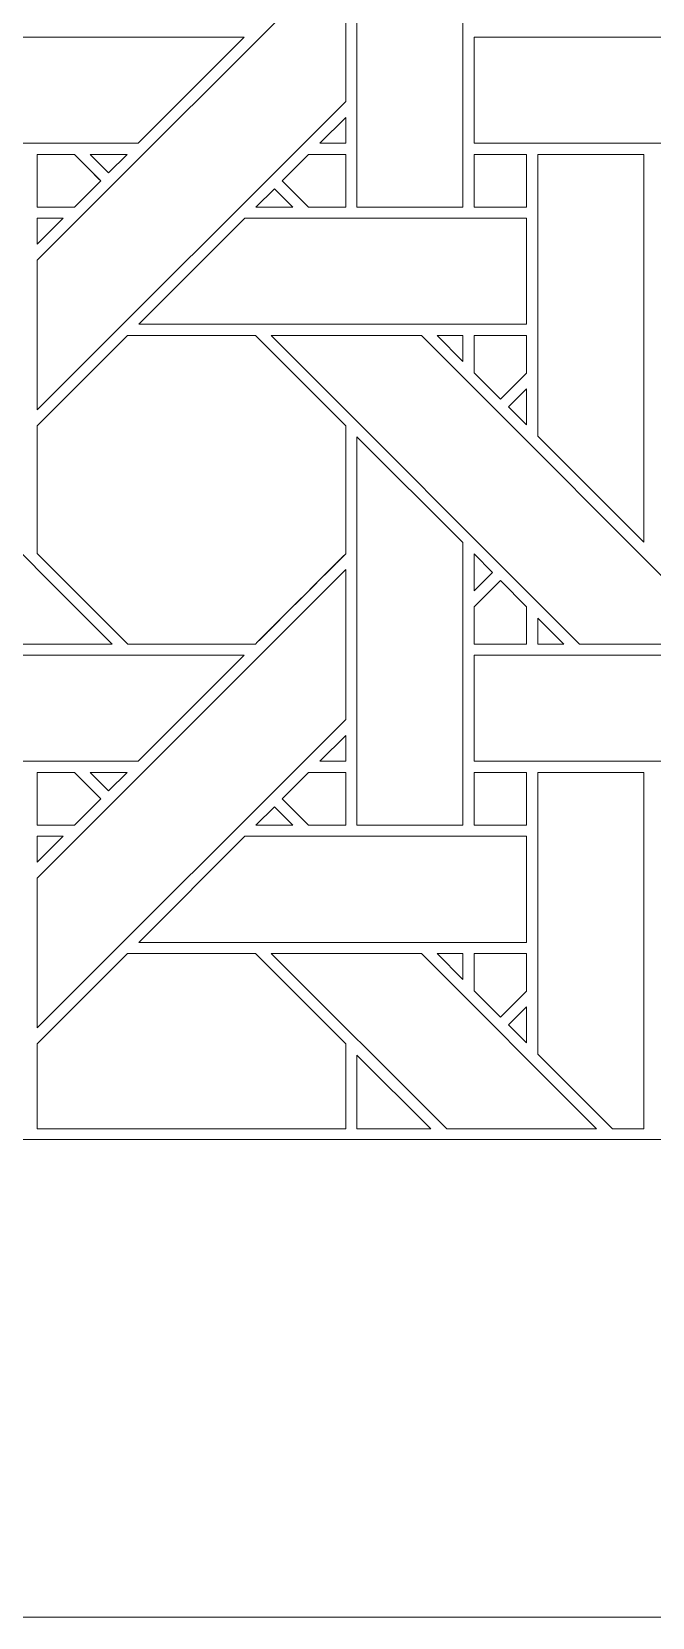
# Model space of a CAD drawing. Header units: inches. Extents: x 6.4 to 18.4, y 3.1 to 15.1.
# Drawn here: x 12.612 to 13.565, y 3.095 to 5.529 of the extents above; entities that cross this region are included whole.
import ezdxf

# ---------------------------------------------------------------- set-up
doc = ezdxf.new("R2010")
doc.units = ezdxf.units.IN
doc.header["$MEASUREMENT"] = 0
doc.layers.add('Design', color=7, linetype='Continuous', lineweight=0)

msp = doc.modelspace()

# ---------------------------------------------------------------- linework, layer by layer
at = {"layer": 'Design'}
for points, knots in [([(18.3821, 15.0948), (18.3821, 15.0948), (6.3829, 15.0948), (6.3829, 15.0948), (6.3829, 15.0948), (6.3829, 3.0948), (6.3829, 3.0948), (6.3829, 3.0948), (18.3829, 3.0948), (18.3829, 3.0948), (18.3829, 3.0948), (18.3829, 15.0948), (18.3829, 15.0948), (18.3829, 15.0948), (18.3821, 15.0948), (18.3821, 15.0948)], [0, 0, 0, 0, 1, 1, 1, 2, 2, 2, 3, 3, 3, 4, 4, 4, 5, 5, 5, 5]), ([(17.6485, 14.3611), (17.6485, 14.3611), (7.1165, 14.3611), (7.1165, 14.3611), (7.1165, 14.3611), (7.1165, 3.8284), (7.1165, 3.8284), (7.1165, 3.8284), (17.6492, 3.8284), (17.6492, 3.8284), (17.6492, 3.8284), (17.6492, 14.3611), (17.6492, 14.3611), (17.6492, 14.3611), (17.6485, 14.3611), (17.6485, 14.3611)], [0, 0, 0, 0, 1, 1, 1, 2, 2, 2, 3, 3, 3, 4, 4, 4, 5, 5, 5, 5]), ([(13.274, 5.6932), (13.274, 5.6932), (13.274, 5.2595), (13.274, 5.2595), (13.274, 5.2595), (13.1112, 5.2595), (13.1112, 5.2595), (13.1112, 5.2595), (13.1112, 5.8553), (13.1112, 5.8553), (13.1112, 5.8553), (13.274, 5.6932), (13.274, 5.6932)], [0, 0, 0, 0, 1, 1, 1, 2, 2, 2, 3, 3, 3, 4, 4, 4, 4]), ([(12.6204, 5.1782), (12.6204, 5.1782), (13.0941, 5.6518), (13.0941, 5.6518), (13.0941, 5.6518), (13.0941, 5.4217), (13.0941, 5.4217), (13.0941, 5.4217), (12.6204, 4.9481), (12.6204, 4.9481), (12.6204, 4.9481), (12.6204, 5.1782), (12.6204, 5.1782)], [0, 0, 0, 0, 1, 1, 1, 2, 2, 2, 3, 3, 3, 4, 4, 4, 4]), ([(12.3425, 5.3576), (12.3425, 5.3576), (12.3425, 5.5203), (12.3425, 5.5203), (12.3425, 5.5203), (12.9382, 5.5203), (12.9382, 5.5203), (12.9382, 5.5203), (12.7755, 5.3576), (12.7755, 5.3576), (12.7755, 5.3576), (12.3425, 5.3576), (12.3425, 5.3576)], [0, 0, 0, 0, 1, 1, 1, 2, 2, 2, 3, 3, 3, 4, 4, 4, 4]), ([(13.2913, 5.3576), (13.2913, 5.3576), (13.2913, 5.5203), (13.2913, 5.5203), (13.2913, 5.5203), (13.887, 5.5203), (13.887, 5.5203), (13.887, 5.5203), (13.7242, 5.3576), (13.7242, 5.3576), (13.7242, 5.3576), (13.2913, 5.3576), (13.2913, 5.3576)], [0, 0, 0, 0, 1, 1, 1, 2, 2, 2, 3, 3, 3, 4, 4, 4, 4]), ([(13.0543, 5.3576), (13.0543, 5.3576), (13.0941, 5.3973), (13.0941, 5.3973), (13.0941, 5.3973), (13.0941, 5.3576), (13.0941, 5.3576), (13.0941, 5.3576), (13.0543, 5.3576), (13.0543, 5.3576)], [0, 0, 0, 0, 1, 1, 1, 2, 2, 2, 3, 3, 3, 3]), ([(12.6775, 5.3403), (12.6826, 5.3351), (12.7134, 5.3043), (12.7178, 5.2999), (12.7178, 5.2999), (12.6774, 5.2595), (12.6774, 5.2595), (12.6774, 5.2595), (12.6204, 5.2595), (12.6204, 5.2595), (12.6204, 5.2595), (12.6204, 5.3403), (12.6204, 5.3403), (12.6204, 5.3403), (12.6775, 5.3403), (12.6775, 5.3403)], [0, 0, 0, 0, 1, 1, 1, 2, 2, 2, 3, 3, 3, 4, 4, 4, 5, 5, 5, 5]), ([(12.6204, 5.3403), (12.6204, 5.3403), (12.6775, 5.3403), (12.6775, 5.3403), (12.6828, 5.335), (12.7136, 5.3041), (12.7178, 5.2999), (12.7178, 5.2999), (12.6774, 5.2595), (12.6774, 5.2595), (12.6774, 5.2595), (12.6204, 5.2595), (12.6204, 5.2595), (12.6204, 5.2595), (12.6204, 5.3403), (12.6204, 5.3403)], [0, 0, 0, 0, 1, 1, 1, 2, 2, 2, 3, 3, 3, 4, 4, 4, 5, 5, 5, 5]), ([(12.7583, 5.3403), (12.7583, 5.3403), (12.73, 5.3121), (12.73, 5.3121), (12.73, 5.3121), (12.7018, 5.3403), (12.7018, 5.3403), (12.7018, 5.3403), (12.7583, 5.3403), (12.7583, 5.3403)], [0, 0, 0, 0, 1, 1, 1, 2, 2, 2, 3, 3, 3, 3]), ([(13.037, 5.2595), (13.037, 5.2595), (12.9966, 5.2998), (12.9966, 5.2998), (12.9966, 5.2998), (13.037, 5.3403), (13.037, 5.3403), (13.037, 5.3403), (13.0941, 5.3403), (13.0941, 5.3403), (13.0941, 5.3403), (13.0941, 5.2595), (13.0941, 5.2595), (13.0941, 5.2595), (13.037, 5.2595), (13.037, 5.2595)], [0, 0, 0, 0, 1, 1, 1, 2, 2, 2, 3, 3, 3, 4, 4, 4, 5, 5, 5, 5]), ([(12.9966, 5.2998), (12.9966, 5.2998), (13.037, 5.3403), (13.037, 5.3403), (13.037, 5.3403), (13.0941, 5.3403), (13.0941, 5.3403), (13.0941, 5.3403), (13.0941, 5.2595), (13.0941, 5.2595), (13.0941, 5.2595), (13.037, 5.2595), (13.037, 5.2595), (13.037, 5.2595), (12.9966, 5.2998), (12.9966, 5.2998)], [0, 0, 0, 0, 1, 1, 1, 2, 2, 2, 3, 3, 3, 4, 4, 4, 5, 5, 5, 5]), ([(13.2913, 5.3403), (13.2913, 5.3403), (13.3715, 5.3403), (13.3715, 5.3403), (13.3715, 5.3403), (13.3715, 5.2595), (13.3715, 5.2595), (13.3715, 5.2595), (13.2913, 5.2595), (13.2913, 5.2595), (13.2913, 5.2595), (13.2913, 5.3403), (13.2913, 5.3403)], [0, 0, 0, 0, 1, 1, 1, 2, 2, 2, 3, 3, 3, 4, 4, 4, 4]), ([(13.3715, 5.3403), (13.3715, 5.3403), (13.3715, 5.2595), (13.3715, 5.2595), (13.3715, 5.2595), (13.2913, 5.2595), (13.2913, 5.2595), (13.2913, 5.2595), (13.2913, 5.3403), (13.2913, 5.3403), (13.2913, 5.3403), (13.3715, 5.3403), (13.3715, 5.3403)], [0, 0, 0, 0, 1, 1, 1, 2, 2, 2, 3, 3, 3, 4, 4, 4, 4]), ([(13.552, 5.3403), (13.552, 5.3403), (13.552, 4.7452), (13.552, 4.7452), (13.552, 4.7452), (13.3891, 4.9081), (13.3891, 4.9081), (13.3891, 4.9081), (13.3891, 5.3403), (13.3891, 5.3403), (13.3891, 5.3403), (13.552, 5.3403), (13.552, 5.3403)], [0, 0, 0, 0, 1, 1, 1, 2, 2, 2, 3, 3, 3, 4, 4, 4, 4]), ([(13.0127, 5.2595), (13.0127, 5.2595), (12.9562, 5.2595), (12.9562, 5.2595), (12.9562, 5.2595), (12.9845, 5.2878), (12.9845, 5.2878), (12.9845, 5.2878), (13.0127, 5.2595), (13.0127, 5.2595)], [0, 0, 0, 0, 1, 1, 1, 2, 2, 2, 3, 3, 3, 3]), ([(12.6602, 5.2424), (12.6602, 5.2424), (12.6204, 5.2025), (12.6204, 5.2025), (12.6204, 5.2025), (12.6204, 5.2424), (12.6204, 5.2424), (12.6204, 5.2424), (12.6602, 5.2424), (12.6602, 5.2424)], [0, 0, 0, 0, 1, 1, 1, 2, 2, 2, 3, 3, 3, 3]), ([(12.7762, 5.0796), (12.7762, 5.0796), (12.9391, 5.2424), (12.9391, 5.2424), (12.9391, 5.2424), (13.3715, 5.2424), (13.3715, 5.2424), (13.3715, 5.2424), (13.3715, 5.0796), (13.3715, 5.0796), (13.3715, 5.0796), (12.7762, 5.0796), (12.7762, 5.0796)], [0, 0, 0, 0, 1, 1, 1, 2, 2, 2, 3, 3, 3, 4, 4, 4, 4]), ([(12.3052, 4.7887), (12.3052, 4.7887), (12.0308, 5.0624), (12.0308, 5.0624), (12.0308, 5.0624), (12.2618, 5.0624), (12.2618, 5.0624), (12.2618, 5.0624), (12.7354, 4.5888), (12.7354, 4.5888), (12.7354, 4.5888), (12.5044, 4.5888), (12.5044, 4.5888), (12.5044, 4.5888), (12.3052, 4.7887), (12.3052, 4.7887)], [0, 0, 0, 0, 1, 1, 1, 2, 2, 2, 3, 3, 3, 4, 4, 4, 5, 5, 5, 5]), ([(12.6204, 4.728), (12.6204, 4.728), (12.6204, 4.9237), (12.6204, 4.9237), (12.6204, 4.9237), (12.7591, 5.0624), (12.7591, 5.0624), (12.7591, 5.0624), (12.9553, 5.0624), (12.9553, 5.0624), (12.9553, 5.0624), (13.0941, 4.9237), (13.0941, 4.9237), (13.0941, 4.9237), (13.0941, 4.7274), (13.0941, 4.7274), (13.0763, 4.7095), (12.9643, 4.5978), (12.9553, 4.5888), (12.9553, 4.5888), (12.7596, 4.5888), (12.7596, 4.5888), (12.7596, 4.5888), (12.6204, 4.728), (12.6204, 4.728)], [0, 0, 0, 0, 1, 1, 1, 2, 2, 2, 3, 3, 3, 4, 4, 4, 5, 5, 5, 6, 6, 6, 7, 7, 7, 8, 8, 8, 8]), ([(12.6204, 4.728), (12.6204, 4.728), (12.6204, 4.9237), (12.6204, 4.9237), (12.6204, 4.9237), (12.7591, 5.0624), (12.7591, 5.0624), (12.7591, 5.0624), (12.9553, 5.0624), (12.9553, 5.0624), (12.9553, 5.0624), (13.0941, 4.9237), (13.0941, 4.9237), (13.0941, 4.9237), (13.0941, 4.7274), (13.0941, 4.7274), (13.0757, 4.7089), (12.9639, 4.5973), (12.9553, 4.5888), (12.9553, 4.5888), (12.7596, 4.5888), (12.7596, 4.5888), (12.7596, 4.5888), (12.6204, 4.728), (12.6204, 4.728)], [0, 0, 0, 0, 1, 1, 1, 2, 2, 2, 3, 3, 3, 4, 4, 4, 5, 5, 5, 6, 6, 6, 7, 7, 7, 8, 8, 8, 8]), ([(12.9795, 5.0624), (12.9795, 5.0624), (13.2105, 5.0624), (13.2105, 5.0624), (13.2105, 5.0624), (13.6841, 4.5888), (13.6841, 4.5888), (13.6841, 4.5888), (13.4531, 4.5888), (13.4531, 4.5888), (13.4531, 4.5888), (12.9795, 5.0624), (12.9795, 5.0624)], [0, 0, 0, 0, 1, 1, 1, 2, 2, 2, 3, 3, 3, 4, 4, 4, 4]), ([(13.2741, 5.0624), (13.2741, 5.0624), (13.2741, 5.0226), (13.2741, 5.0226), (13.2741, 5.0226), (13.2346, 5.0624), (13.2346, 5.0624), (13.2346, 5.0624), (13.2741, 5.0624), (13.2741, 5.0624)], [0, 0, 0, 0, 1, 1, 1, 2, 2, 2, 3, 3, 3, 3]), ([(13.3715, 5.0624), (13.3715, 5.0624), (13.3715, 5.0048), (13.3715, 5.0048), (13.3715, 5.0048), (13.3316, 4.9648), (13.3316, 4.9648), (13.3316, 4.9648), (13.2913, 5.0052), (13.2913, 5.0052), (13.2913, 5.0052), (13.2913, 5.0624), (13.2913, 5.0624), (13.2913, 5.0624), (13.3715, 5.0624), (13.3715, 5.0624)], [0, 0, 0, 0, 1, 1, 1, 2, 2, 2, 3, 3, 3, 4, 4, 4, 5, 5, 5, 5]), ([(13.3316, 4.9648), (13.3316, 4.9648), (13.2913, 5.0052), (13.2913, 5.0052), (13.2913, 5.0052), (13.2913, 5.0624), (13.2913, 5.0624), (13.2913, 5.0624), (13.3715, 5.0624), (13.3715, 5.0624), (13.3715, 5.0624), (13.3715, 5.0048), (13.3715, 5.0048), (13.3715, 5.0048), (13.3316, 4.9648), (13.3316, 4.9648)], [0, 0, 0, 0, 1, 1, 1, 2, 2, 2, 3, 3, 3, 4, 4, 4, 5, 5, 5, 5]), ([(13.3715, 4.9806), (13.3715, 4.9806), (13.3715, 4.9254), (13.3715, 4.9254), (13.3715, 4.9254), (13.3438, 4.9528), (13.3438, 4.9528), (13.3438, 4.9528), (13.3715, 4.9806), (13.3715, 4.9806)], [0, 0, 0, 0, 1, 1, 1, 2, 2, 2, 3, 3, 3, 3]), ([(13.274, 4.7445), (13.274, 4.7445), (13.274, 4.3108), (13.274, 4.3108), (13.274, 4.3108), (13.1112, 4.3108), (13.1112, 4.3108), (13.1112, 4.3108), (13.1112, 4.9066), (13.1112, 4.9066), (13.1112, 4.9066), (13.274, 4.7445), (13.274, 4.7445)], [0, 0, 0, 0, 1, 1, 1, 2, 2, 2, 3, 3, 3, 4, 4, 4, 4]), ([(13.2913, 4.6702), (13.2913, 4.6702), (13.2913, 4.727), (13.2913, 4.727), (13.2913, 4.727), (13.3195, 4.6984), (13.3195, 4.6984), (13.3195, 4.6984), (13.2913, 4.6702), (13.2913, 4.6702)], [0, 0, 0, 0, 1, 1, 1, 2, 2, 2, 3, 3, 3, 3]), ([(12.6204, 4.2294), (12.6204, 4.2294), (13.0941, 4.7031), (13.0941, 4.7031), (13.0941, 4.7031), (13.0941, 4.473), (13.0941, 4.473), (13.0941, 4.473), (12.6204, 3.9994), (12.6204, 3.9994), (12.6204, 3.9994), (12.6204, 4.2294), (12.6204, 4.2294)], [0, 0, 0, 0, 1, 1, 1, 2, 2, 2, 3, 3, 3, 4, 4, 4, 4]), ([(13.2913, 4.5885), (13.2913, 4.5885), (13.2913, 4.6458), (13.2913, 4.6458), (13.2913, 4.6458), (13.3316, 4.6861), (13.3316, 4.6861), (13.3316, 4.6861), (13.3719, 4.6458), (13.3719, 4.6458), (13.3719, 4.6458), (13.3719, 4.5885), (13.3719, 4.5885), (13.3719, 4.5885), (13.2913, 4.5885), (13.2913, 4.5885)], [0, 0, 0, 0, 1, 1, 1, 2, 2, 2, 3, 3, 3, 4, 4, 4, 5, 5, 5, 5]), ([(13.3048, 4.6594), (13.3048, 4.6594), (13.3316, 4.6861), (13.3316, 4.6861), (13.3316, 4.6861), (13.3719, 4.6458), (13.3719, 4.6458), (13.3719, 4.6458), (13.3719, 4.5885), (13.3719, 4.5885), (13.3719, 4.5885), (13.2913, 4.5885), (13.2913, 4.5885), (13.2913, 4.5885), (13.2913, 4.6458), (13.2913, 4.6458), (13.2913, 4.6458), (13.3048, 4.6594), (13.3048, 4.6594)], [0, 0, 0, 0, 1, 1, 1, 2, 2, 2, 3, 3, 3, 4, 4, 4, 5, 5, 5, 6, 6, 6, 6]), ([(13.4289, 4.5888), (13.4289, 4.5888), (13.3892, 4.5888), (13.3892, 4.5888), (13.3892, 4.5888), (13.3892, 4.6286), (13.3892, 4.6286), (13.3892, 4.6286), (13.4289, 4.5888), (13.4289, 4.5888)], [0, 0, 0, 0, 1, 1, 1, 2, 2, 2, 3, 3, 3, 3]), ([(12.3425, 4.4088), (12.3425, 4.4088), (12.3425, 4.5715), (12.3425, 4.5715), (12.3425, 4.5715), (12.9382, 4.5715), (12.9382, 4.5715), (12.9382, 4.5715), (12.7755, 4.4088), (12.7755, 4.4088), (12.7755, 4.4088), (12.3425, 4.4088), (12.3425, 4.4088)], [0, 0, 0, 0, 1, 1, 1, 2, 2, 2, 3, 3, 3, 4, 4, 4, 4]), ([(13.2913, 4.4088), (13.2913, 4.4088), (13.2913, 4.5715), (13.2913, 4.5715), (13.2913, 4.5715), (13.887, 4.5715), (13.887, 4.5715), (13.887, 4.5715), (13.7242, 4.4088), (13.7242, 4.4088), (13.7242, 4.4088), (13.2913, 4.4088), (13.2913, 4.4088)], [0, 0, 0, 0, 1, 1, 1, 2, 2, 2, 3, 3, 3, 4, 4, 4, 4]), ([(13.0543, 4.4089), (13.0543, 4.4089), (13.0941, 4.4486), (13.0941, 4.4486), (13.0941, 4.4486), (13.0941, 4.4089), (13.0941, 4.4089), (13.0941, 4.4089), (13.0543, 4.4089), (13.0543, 4.4089)], [0, 0, 0, 0, 1, 1, 1, 2, 2, 2, 3, 3, 3, 3]), ([(12.7178, 4.3512), (12.7178, 4.3512), (12.6774, 4.3107), (12.6774, 4.3107), (12.6774, 4.3107), (12.6204, 4.3107), (12.6204, 4.3107), (12.6204, 4.3107), (12.6204, 4.3915), (12.6204, 4.3915), (12.6204, 4.3915), (12.6775, 4.3915), (12.6775, 4.3915), (12.6826, 4.3864), (12.7134, 4.3556), (12.7178, 4.3512)], [0, 0, 0, 0, 1, 1, 1, 2, 2, 2, 3, 3, 3, 4, 4, 4, 5, 5, 5, 5]), ([(12.6204, 4.3915), (12.6204, 4.3915), (12.6775, 4.3915), (12.6775, 4.3915), (12.6826, 4.3864), (12.7134, 4.3556), (12.7178, 4.3512), (12.7178, 4.3512), (12.6774, 4.3107), (12.6774, 4.3107), (12.6774, 4.3107), (12.6204, 4.3107), (12.6204, 4.3107), (12.6204, 4.3107), (12.6204, 4.3915), (12.6204, 4.3915)], [0, 0, 0, 0, 1, 1, 1, 2, 2, 2, 3, 3, 3, 4, 4, 4, 5, 5, 5, 5]), ([(12.7583, 4.3916), (12.7583, 4.3916), (12.73, 4.3634), (12.73, 4.3634), (12.73, 4.3634), (12.7018, 4.3916), (12.7018, 4.3916), (12.7018, 4.3916), (12.7583, 4.3916), (12.7583, 4.3916)], [0, 0, 0, 0, 1, 1, 1, 2, 2, 2, 3, 3, 3, 3]), ([(13.037, 4.3915), (13.037, 4.3915), (13.0941, 4.3915), (13.0941, 4.3915), (13.0941, 4.3915), (13.0941, 4.3107), (13.0941, 4.3107), (13.0941, 4.3107), (13.037, 4.3107), (13.037, 4.3107), (13.037, 4.3107), (12.9966, 4.3511), (12.9966, 4.3511), (12.9966, 4.3511), (13.037, 4.3915), (13.037, 4.3915)], [0, 0, 0, 0, 1, 1, 1, 2, 2, 2, 3, 3, 3, 4, 4, 4, 5, 5, 5, 5]), ([(12.9966, 4.3511), (12.9966, 4.3511), (13.037, 4.3915), (13.037, 4.3915), (13.037, 4.3915), (13.0941, 4.3915), (13.0941, 4.3915), (13.0941, 4.3915), (13.0941, 4.3107), (13.0941, 4.3107), (13.0941, 4.3107), (13.037, 4.3107), (13.037, 4.3107), (13.037, 4.3107), (12.9966, 4.3511), (12.9966, 4.3511)], [0, 0, 0, 0, 1, 1, 1, 2, 2, 2, 3, 3, 3, 4, 4, 4, 5, 5, 5, 5]), ([(13.2913, 4.3107), (13.2913, 4.3107), (13.2913, 4.3915), (13.2913, 4.3915), (13.2913, 4.3915), (13.3715, 4.3915), (13.3715, 4.3915), (13.3715, 4.3915), (13.3715, 4.3107), (13.3715, 4.3107), (13.3715, 4.3107), (13.2913, 4.3107), (13.2913, 4.3107)], [0, 0, 0, 0, 1, 1, 1, 2, 2, 2, 3, 3, 3, 4, 4, 4, 4]), ([(13.2913, 4.3915), (13.2913, 4.3915), (13.3715, 4.3915), (13.3715, 4.3915), (13.3715, 4.3915), (13.3715, 4.3107), (13.3715, 4.3107), (13.3715, 4.3107), (13.2913, 4.3107), (13.2913, 4.3107), (13.2913, 4.3107), (13.2913, 4.3915), (13.2913, 4.3915)], [0, 0, 0, 0, 1, 1, 1, 2, 2, 2, 3, 3, 3, 4, 4, 4, 4]), ([(13.5037, 3.8448), (13.5037, 3.8448), (13.3891, 3.9594), (13.3891, 3.9594), (13.3891, 3.9594), (13.3891, 4.3916), (13.3891, 4.3916), (13.3891, 4.3916), (13.552, 4.3916), (13.552, 4.3916), (13.552, 4.3916), (13.552, 3.8448), (13.552, 3.8448), (13.552, 3.8448), (13.5037, 3.8448), (13.5037, 3.8448)], [0, 0, 0, 0, 1, 1, 1, 2, 2, 2, 3, 3, 3, 4, 4, 4, 5, 5, 5, 5]), ([(13.0127, 4.3108), (13.0127, 4.3108), (12.9562, 4.3108), (12.9562, 4.3108), (12.9562, 4.3108), (12.9845, 4.339), (12.9845, 4.339), (12.9845, 4.339), (13.0127, 4.3108), (13.0127, 4.3108)], [0, 0, 0, 0, 1, 1, 1, 2, 2, 2, 3, 3, 3, 3]), ([(12.6602, 4.2936), (12.6602, 4.2936), (12.6204, 4.2538), (12.6204, 4.2538), (12.6204, 4.2538), (12.6204, 4.2936), (12.6204, 4.2936), (12.6204, 4.2936), (12.6602, 4.2936), (12.6602, 4.2936)], [0, 0, 0, 0, 1, 1, 1, 2, 2, 2, 3, 3, 3, 3]), ([(12.9391, 4.2936), (12.9391, 4.2936), (13.3715, 4.2936), (13.3715, 4.2936), (13.3715, 4.2936), (13.3715, 4.1308), (13.3715, 4.1308), (13.3715, 4.1308), (12.7762, 4.1308), (12.7762, 4.1308), (12.7762, 4.1308), (12.9391, 4.2936), (12.9391, 4.2936)], [0, 0, 0, 0, 1, 1, 1, 2, 2, 2, 3, 3, 3, 4, 4, 4, 4]), ([(12.6204, 3.8448), (12.6204, 3.8448), (12.6204, 3.9749), (12.6204, 3.9749), (12.6204, 3.9749), (12.7591, 4.1136), (12.7591, 4.1136), (12.7591, 4.1136), (12.9553, 4.1136), (12.9553, 4.1136), (12.9553, 4.1136), (13.0941, 3.9749), (13.0941, 3.9749), (13.0941, 3.9749), (13.0941, 3.8448), (13.0941, 3.8448), (13.0941, 3.8448), (12.6204, 3.8448), (12.6204, 3.8448)], [0, 0, 0, 0, 1, 1, 1, 2, 2, 2, 3, 3, 3, 4, 4, 4, 5, 5, 5, 6, 6, 6, 6]), ([(12.6204, 3.8448), (12.6204, 3.8448), (12.6204, 3.9749), (12.6204, 3.9749), (12.6204, 3.9749), (12.7591, 4.1136), (12.7591, 4.1136), (12.7591, 4.1136), (12.9553, 4.1136), (12.9553, 4.1136), (12.9553, 4.1136), (13.0941, 3.9749), (13.0941, 3.9749), (13.0941, 3.9749), (13.0941, 3.8448), (13.0941, 3.8448), (13.0941, 3.8448), (12.6204, 3.8448), (12.6204, 3.8448)], [0, 0, 0, 0, 1, 1, 1, 2, 2, 2, 3, 3, 3, 4, 4, 4, 5, 5, 5, 6, 6, 6, 6]), ([(13.2105, 4.1137), (13.2105, 4.1137), (13.4794, 3.8448), (13.4794, 3.8448), (13.4794, 3.8448), (13.2491, 3.8448), (13.2491, 3.8448), (13.2491, 3.8448), (12.9796, 4.1137), (12.9796, 4.1137), (12.9796, 4.1137), (13.2105, 4.1137), (13.2105, 4.1137)], [0, 0, 0, 0, 1, 1, 1, 2, 2, 2, 3, 3, 3, 4, 4, 4, 4]), ([(13.2741, 4.1137), (13.2741, 4.1137), (13.2741, 4.0739), (13.2741, 4.0739), (13.2741, 4.0739), (13.2346, 4.1137), (13.2346, 4.1137), (13.2346, 4.1137), (13.2741, 4.1137), (13.2741, 4.1137)], [0, 0, 0, 0, 1, 1, 1, 2, 2, 2, 3, 3, 3, 3]), ([(13.3715, 4.1137), (13.3715, 4.1137), (13.3715, 4.0561), (13.3715, 4.0561), (13.3715, 4.0561), (13.3316, 4.0161), (13.3316, 4.0161), (13.3316, 4.0161), (13.2913, 4.0564), (13.2913, 4.0564), (13.2913, 4.0564), (13.2913, 4.1137), (13.2913, 4.1137), (13.2913, 4.1137), (13.3715, 4.1137), (13.3715, 4.1137)], [0, 0, 0, 0, 1, 1, 1, 2, 2, 2, 3, 3, 3, 4, 4, 4, 5, 5, 5, 5]), ([(13.3316, 4.0161), (13.3316, 4.0161), (13.2913, 4.0564), (13.2913, 4.0564), (13.2913, 4.0564), (13.2913, 4.1137), (13.2913, 4.1137), (13.2913, 4.1137), (13.3715, 4.1137), (13.3715, 4.1137), (13.3715, 4.1137), (13.3715, 4.0561), (13.3715, 4.0561), (13.3715, 4.0561), (13.3316, 4.0161), (13.3316, 4.0161)], [0, 0, 0, 0, 1, 1, 1, 2, 2, 2, 3, 3, 3, 4, 4, 4, 5, 5, 5, 5]), ([(13.3715, 4.0319), (13.3715, 4.0319), (13.3715, 3.9767), (13.3715, 3.9767), (13.3715, 3.9767), (13.3438, 4.0041), (13.3438, 4.0041), (13.3438, 4.0041), (13.3715, 4.0319), (13.3715, 4.0319)], [0, 0, 0, 0, 1, 1, 1, 2, 2, 2, 3, 3, 3, 3]), ([(13.1112, 3.9579), (13.1112, 3.9579), (13.2247, 3.8448), (13.2247, 3.8448), (13.2247, 3.8448), (13.1112, 3.8448), (13.1112, 3.8448), (13.1112, 3.8448), (13.1112, 3.9579), (13.1112, 3.9579)], [0, 0, 0, 0, 1, 1, 1, 2, 2, 2, 3, 3, 3, 3])]:
    msp.add_open_spline(points, degree=3, knots=knots, dxfattribs=at)

doc.saveas('drawing.dxf')
